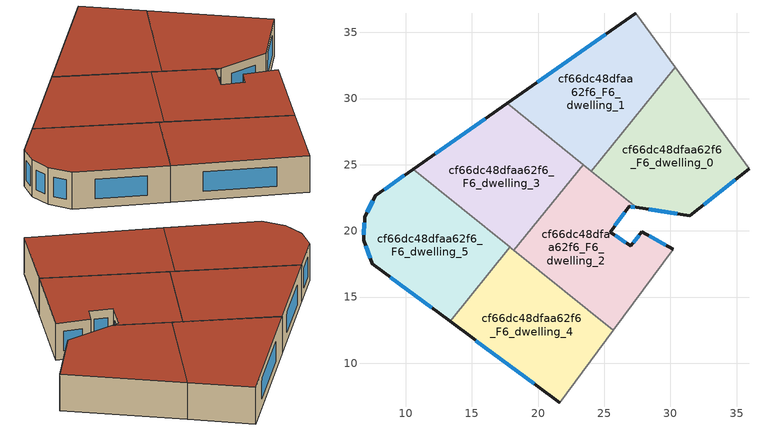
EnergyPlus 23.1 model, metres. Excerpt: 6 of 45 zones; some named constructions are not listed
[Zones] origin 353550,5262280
cf66dc48dfaa62f6_F6_dwelling_0
 floor to cf66dc48dfaa62f6_F5_dwelling_0 (EU_floor_Construction): 30.37,32.37 35.93,24.71 31.47,21.16 27.41,21.78 24.03,24.51 z18
 wall outside (EU_wall_Construction): 27.41,21.78 31.47,21.16 35.93,24.71 z18:21
 wall to cf66dc48dfaa62f6_F6_dwelling_1 (EU_wall_Construction): 30.37,32.37 24.03,24.51 z18:21
 wall adiabatic (EU_wall_Construction): 35.93,24.71 30.37,32.37 z18:21
 wall to cf66dc48dfaa62f6_F6_dwelling_2 (EU_wall_Construction): 24.03,24.51 27.41,21.78 z18:21
 window (EU_Window_Construction): 32.52,21.99 34.89,23.88 / 28.37,21.63 30.52,21.3 z18.7:20.3
 roof outside (EU_roof_Construction): 35.93,24.71 30.37,32.37 24.03,24.51 27.41,21.78 31.47,21.16 z21
cf66dc48dfaa62f6_F6_dwelling_1
 floor to cf66dc48dfaa62f6_F5_dwelling_1 (EU_floor_Construction): 27.4,36.46 30.37,32.37 24.03,24.51 17.67,29.64 z18
 wall outside (EU_wall_Construction): 27.4,36.46 17.67,29.64 z18:21
 wall adiabatic (EU_wall_Construction): 30.37,32.37 27.4,36.46 z18:21
 wall to cf66dc48dfaa62f6_F6_dwelling_3 (EU_wall_Construction): 17.67,29.64 23.4,25.01 z18:21
 wall to cf66dc48dfaa62f6_F6_dwelling_2 (EU_wall_Construction): 23.4,25.01 24.03,24.51 z18:21
 window (EU_Window_Construction): 25.11,34.86 19.95,31.24 z18.7:20.3
 roof outside (EU_roof_Construction): 24.03,24.51 30.37,32.37 27.4,36.46 17.67,29.64 z21
cf66dc48dfaa62f6_F6_dwelling_2
 floor to cf66dc48dfaa62f6_F5_dwelling_2 (EU_floor_Construction): 27.41,21.78 26.88,21.86 25.45,19.92 26.99,18.88 27.84,19.92 30.2,18.62 25.68,12.48 18.17,18.53 23.4,25.01 z18
 wall outside (EU_wall_Construction): 30.2,18.62 27.84,19.92 26.99,18.88 25.45,19.92 26.88,21.86 27.41,21.78 z18:21
 wall adiabatic (EU_wall_Construction): 25.68,12.48 30.2,18.62 z18:21
 wall to cf66dc48dfaa62f6_F6_dwelling_3 (EU_wall_Construction): 23.4,25.01 18.17,18.53 z18:21
 wall to cf66dc48dfaa62f6_F6_dwelling_4 (EU_wall_Construction): 18.17,18.53 25.68,12.48 z18:21
 window (EU_Window_Construction): 27,21.84 27.29,21.8 / 25.79,20.37 26.54,21.4 / 26.63,19.12 25.81,19.67 / 27.64,19.68 27.19,19.12 / 29.64,18.92 28.39,19.62 z18.7:20.3
 roof outside (EU_roof_Construction): 25.68,12.48 30.2,18.62 27.84,19.92 26.99,18.88 25.45,19.92 26.88,21.86 27.41,21.78 23.4,25.01 18.17,18.53 z21
cf66dc48dfaa62f6_F6_dwelling_3
 floor to cf66dc48dfaa62f6_F5_dwelling_3 (EU_floor_Construction): 23.4,25.01 18.17,18.53 10.57,24.67 17.67,29.64 z18
 wall outside (EU_wall_Construction): 17.67,29.64 10.57,24.67 z18:21
 wall to cf66dc48dfaa62f6_F6_dwelling_5 (EU_wall_Construction): 10.57,24.67 17.88,18.77 z18:21
 wall to cf66dc48dfaa62f6_F6_dwelling_4 (EU_wall_Construction): 17.88,18.77 18.17,18.53 z18:21
 window (EU_Window_Construction): 16,28.47 12.24,25.83 z18.7:20.3
 roof outside (EU_roof_Construction): 18.17,18.53 23.4,25.01 17.67,29.64 10.57,24.67 z21
cf66dc48dfaa62f6_F6_dwelling_4
 floor to cf66dc48dfaa62f6_F5_dwelling_4 (EU_floor_Construction): 25.68,12.48 21.65,7 13.34,13.16 17.88,18.77 z18
 wall outside (EU_wall_Construction): 13.34,13.16 21.65,7 z18:21
 wall to cf66dc48dfaa62f6_F6_dwelling_5 (EU_wall_Construction): 17.88,18.77 13.34,13.16 z18:21
 wall adiabatic (EU_wall_Construction): 21.65,7 25.68,12.48 z18:21
 window (EU_Window_Construction): 15.29,11.71 19.7,8.45 z18.7:20.3
 roof outside (EU_roof_Construction): 21.65,7 25.68,12.48 17.88,18.77 13.34,13.16 z21
cf66dc48dfaa62f6_F6_dwelling_5
 floor to cf66dc48dfaa62f6_F5_dwelling_5 (EU_floor_Construction): 17.88,18.77 13.34,13.16 7.46,17.52 6.81,19.3 6.89,21.04 7.68,22.64 10.57,24.67 z18
 wall outside (EU_wall_Construction): 10.57,24.67 7.68,22.64 6.89,21.04 6.81,19.3 7.46,17.52 13.34,13.16 z18:21
 window (EU_Window_Construction): 8.84,16.49 11.96,14.18 / 6.96,18.88 7.31,17.94 / 6.87,20.63 6.83,19.71 / 7.49,22.26 7.07,21.41 / 9.89,24.19 8.36,23.12 z18.7:20.3
 roof outside (EU_roof_Construction): 13.34,13.16 17.88,18.77 10.57,24.67 7.68,22.64 6.89,21.04 6.81,19.3 7.46,17.52 z21
[SCHEDULE:FILE] Column Number=1; Rows to Skip at Top=0; Number of Hours of Data=8760; Column Separator=Comma; Interpolate to Timestep=No; Minutes per Item=60; Adjust Schedule for Daylight Savings=Yes
Name | File
EU_Step8_GainSchedule_cf66dc48dfaa62f6_F1_dwelling_3_f000 | ../../schedules/cf66dc48dfaa62f6/cf66dc48dfaa62f6_F1_dwelling_3_f000_gain.csv
EU_Step8_GainSchedule_cf66dc48dfaa62f6_F1_dwelling_4_f000 | ../../schedules/cf66dc48dfaa62f6/cf66dc48dfaa62f6_F1_dwelling_4_f000_gain.csv
EU_Step8_GainSchedule_cf66dc48dfaa62f6_F1_dwelling_5_f000 | ../../schedules/cf66dc48dfaa62f6/cf66dc48dfaa62f6_F1_dwelling_5_f000_gain.csv
EU_Step8_GainSchedule_cf66dc48dfaa62f6_F1_dwelling_6_f000 | ../../schedules/cf66dc48dfaa62f6/cf66dc48dfaa62f6_F1_dwelling_6_f000_gain.csv
EU_Step8_GainSchedule_cf66dc48dfaa62f6_F2_dwelling_0_f000 | ../../schedules/cf66dc48dfaa62f6/cf66dc48dfaa62f6_F2_dwelling_0_f000_gain.csv
EU_Step8_GainSchedule_cf66dc48dfaa62f6_F2_dwelling_1_f000 | ../../schedules/cf66dc48dfaa62f6/cf66dc48dfaa62f6_F2_dwelling_1_f000_gain.csv
EU_Step8_GainSchedule_cf66dc48dfaa62f6_F2_dwelling_2_f000 | ../../schedules/cf66dc48dfaa62f6/cf66dc48dfaa62f6_F2_dwelling_2_f000_gain.csv
EU_Step8_GainSchedule_cf66dc48dfaa62f6_F2_dwelling_3_f000 | ../../schedules/cf66dc48dfaa62f6/cf66dc48dfaa62f6_F2_dwelling_3_f000_gain.csv
EU_Step8_GainSchedule_cf66dc48dfaa62f6_F2_dwelling_4_f000 | ../../schedules/cf66dc48dfaa62f6/cf66dc48dfaa62f6_F2_dwelling_4_f000_gain.csv
EU_Step8_GainSchedule_cf66dc48dfaa62f6_F2_dwelling_5_f000 | ../../schedules/cf66dc48dfaa62f6/cf66dc48dfaa62f6_F2_dwelling_5_f000_gain.csv
EU_Step8_GainSchedule_cf66dc48dfaa62f6_F2_dwelling_6_f000 | ../../schedules/cf66dc48dfaa62f6/cf66dc48dfaa62f6_F2_dwelling_6_f000_gain.csv
EU_Step8_GainSchedule_cf66dc48dfaa62f6_F3_dwelling_0_f000 | ../../schedules/cf66dc48dfaa62f6/cf66dc48dfaa62f6_F3_dwelling_0_f000_gain.csv
EU_Step8_GainSchedule_cf66dc48dfaa62f6_F3_dwelling_1_f000 | ../../schedules/cf66dc48dfaa62f6/cf66dc48dfaa62f6_F3_dwelling_1_f000_gain.csv
EU_Step8_GainSchedule_cf66dc48dfaa62f6_F3_dwelling_2_f000 | ../../schedules/cf66dc48dfaa62f6/cf66dc48dfaa62f6_F3_dwelling_2_f000_gain.csv
EU_Step8_GainSchedule_cf66dc48dfaa62f6_F3_dwelling_3_f000 | ../../schedules/cf66dc48dfaa62f6/cf66dc48dfaa62f6_F3_dwelling_3_f000_gain.csv
EU_Step8_GainSchedule_cf66dc48dfaa62f6_F3_dwelling_4_f000 | ../../schedules/cf66dc48dfaa62f6/cf66dc48dfaa62f6_F3_dwelling_4_f000_gain.csv
EU_Step8_GainSchedule_cf66dc48dfaa62f6_F3_dwelling_5_f000 | ../../schedules/cf66dc48dfaa62f6/cf66dc48dfaa62f6_F3_dwelling_5_f000_gain.csv
EU_Step8_GainSchedule_cf66dc48dfaa62f6_F4_dwelling_0_f000 | ../../schedules/cf66dc48dfaa62f6/cf66dc48dfaa62f6_F4_dwelling_0_f000_gain.csv
EU_Step8_GainSchedule_cf66dc48dfaa62f6_F4_dwelling_1_f000 | ../../schedules/cf66dc48dfaa62f6/cf66dc48dfaa62f6_F4_dwelling_1_f000_gain.csv
EU_Step8_GainSchedule_cf66dc48dfaa62f6_F4_dwelling_2_f000 | ../../schedules/cf66dc48dfaa62f6/cf66dc48dfaa62f6_F4_dwelling_2_f000_gain.csv
EU_Step8_GainSchedule_cf66dc48dfaa62f6_F4_dwelling_3_f000 | ../../schedules/cf66dc48dfaa62f6/cf66dc48dfaa62f6_F4_dwelling_3_f000_gain.csv
EU_Step8_GainSchedule_cf66dc48dfaa62f6_F4_dwelling_4_f000 | ../../schedules/cf66dc48dfaa62f6/cf66dc48dfaa62f6_F4_dwelling_4_f000_gain.csv
EU_Step8_GainSchedule_cf66dc48dfaa62f6_F4_dwelling_5_f000 | ../../schedules/cf66dc48dfaa62f6/cf66dc48dfaa62f6_F4_dwelling_5_f000_gain.csv
